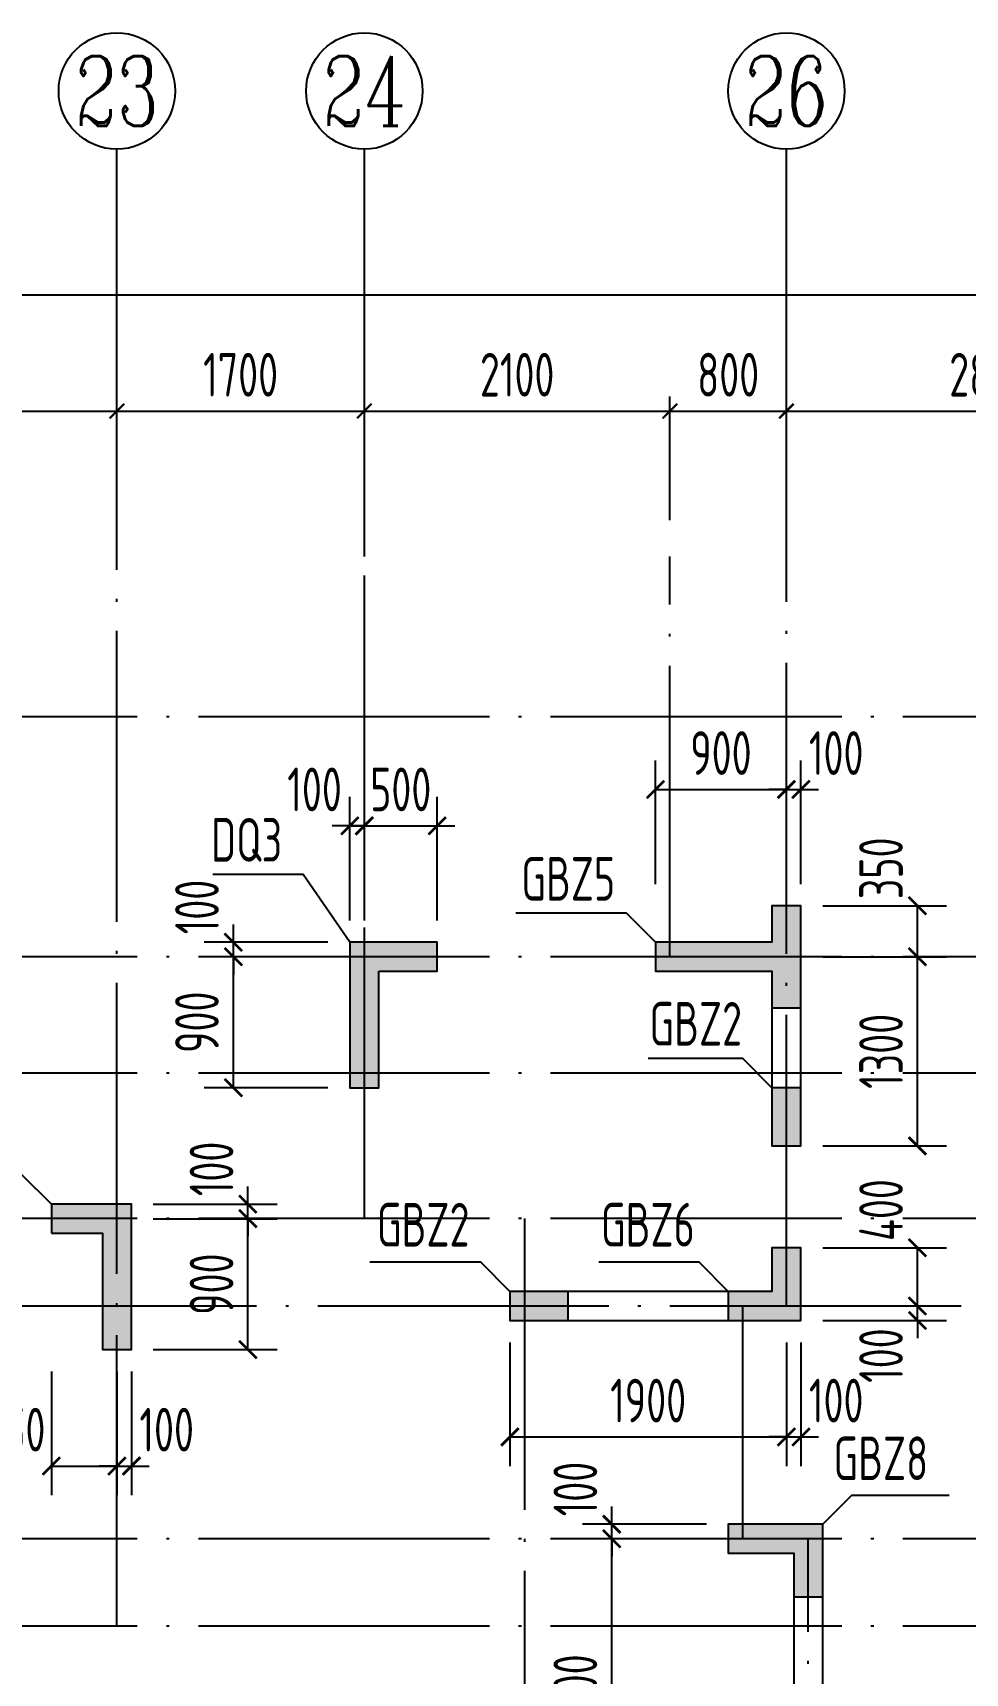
# Model space of a CAD drawing. Extents: x -655480 to 203344, y -294099 to 287156.
# Drawn here: x -272954 to -266548, y 69567 to 80841 of the extents above; entities that cross this region are included whole.
import ezdxf
from ezdxf.enums import TextEntityAlignment as Align

# ---------------------------------------------------------------- set-up
doc = ezdxf.new("R2010")
doc.units = 0
doc.header["$LTSCALE"] = 1000
doc.linetypes.add('DOTE', pattern=[2.42, 2, -0.2, 0.02, -0.2])
doc.layers.get('0').update_dxf_attribs({"linetype": 'CONTINUOUS'})
doc.layers.get('DEFPOINTS').update_dxf_attribs({"linetype": 'CONTINUOUS'})
for name, color, linetype in [('A-AXIS', 1, 'CONTINUOUS'), ('A-DOTE', 10, 'DOTE'), ('AXIS_NUM', 7, 'CONTINUOUS'), ('S-Q墙实线', 6, 'CONTINUOUS'), ('S-Q墙标注', 3, 'CONTINUOUS'), ('S-X详图填充', 252, 'CONTINUOUS'), ('S-X详图实线', 4, 'CONTINUOUS'), ('S-Y一般标注', 3, 'CONTINUOUS'), ('S-Z柱编号', 6, 'CONTINUOUS')]:
    doc.layers.add(name, color=color, linetype=linetype)
doc.styles.add('TSSD_Axis', font='complex.shx', dxfattribs={"width": 0.7, "bigfont": 'hztxt.shx'})
doc.styles.add('TSSD_DIMENSION', font='Tssdeng.shx', dxfattribs={"width": 0.7, "bigfont": 'tssdchn.shx'})
doc.styles.add('TSSD_REIN', font='tssdeng.shx', dxfattribs={"width": 0.7, "height": 300, "bigfont": 'tssdchn.shx'})
doc.styles.add('结构文字', font='zstxt.shx', dxfattribs={"width": 0.7, "bigfont": 'zshz.shx'})
doc.dimstyles.new('STRUCK', dxfattribs={"dimtxt": 400, "dimasz": 121, "dimexe": 200, "dimexo": 150, "dimgap": 115, "dimtad": 1, "dimdec": 0, "dimdsep": 46, "dimtxsty": '结构文字', "dimblk": 'ARCHTICK', "dimcen": 400, "dimclrd": 3, "dimclre": 3, "dimclrt": 7, "dimadec": 0, "dimazin": 0, "dimtfac": 1, "dimtdec": 0, "dimtix": 1, "dimtmove": 2, "dimatfit": 3, "dimldrblk": '_DIMX', "dimfxl": 1, "dimtolj": 1, "dimtzin": 0, "dimarcsym": 0})
doc.dimstyles.new('TSSD_100_100', dxfattribs={"dimtxt": 300, "dimasz": 100, "dimexe": 100, "dimexo": 250, "dimgap": 100, "dimtad": 1, "dimdec": 0, "dimzin": 0, "dimdsep": 46, "dimtxsty": 'TSSD_DIMENSION', "dimblk": 'ARCHTICK', "dimcen": 0, "dimdle": 100, "dimclrt": 7, "dimadec": 0, "dimazin": 0, "dimtfac": 1, "dimtdec": 0, "dimtix": 1, "dimtmove": 2, "dimatfit": 3, "dimldrblk": 'ARCHTICK', "dimfxl": 1, "dimtolj": 1, "dimtzin": 0, "dimarcsym": 0})

# ---------------------------------------------------------------- blocks, each defined once
blk = doc.blocks.new('ts_axno')
at = {"color": 0, "linetype": 'ByBlock', "lineweight": -2}
blk.add_circle((0, 0), 0.5, dxfattribs=at)
at = {"color": 0, "linetype": 'ByBlock', "lineweight": -2, "style": 'TSSD_Axis', "width": 0.7}
blk.add_attdef('A', text='', height=0.6, dxfattribs=at).set_placement((0, 0), align=Align.MIDDLE_CENTER)
blk = doc.blocks.new('_ArchTick')
at = {"color": 0, "linetype": 'ByBlock', "const_width": 0.15}
blk.add_lwpolyline([(-0.5, -0.5), (0.5, 0.5)], dxfattribs=at)
blk = doc.blocks.new('*D163')
at = {"layer": 'DEFPOINTS', "color": 0, "transparency": 16777216}
for p in [(36100, 19250), (34300, 18250), (36100, 18250)]:
    blk.add_point(p, dxfattribs=at)
at = {"layer": 'S-Y一般标注', "color": 0, "lineweight": -2, "transparency": 16777216}
for p, q in [((34300, 18500), (34300, 19350)), ((36100, 18500), (36100, 19350)), ((34200, 19250), (36200, 19250))]:
    blk.add_line(p, q, dxfattribs=at)
at = {"layer": 'S-Y一般标注', "color": 0, "lineweight": -2, "transparency": 16777216, "xscale": 100, "yscale": 100, "zscale": 100, "rotation": 180}
blk.add_blockref('_ArchTick', (34300, 19250), dxfattribs=at)
at = {"layer": 'S-Y一般标注', "color": 0, "lineweight": -2, "transparency": 16777216, "xscale": 100, "yscale": 100, "zscale": 100}
blk.add_blockref('_ArchTick', (36100, 19250), dxfattribs=at)
at = {"layer": 'S-Y一般标注', "color": 7, "transparency": 16777216, "insert": (35200, 19500), "char_height": 300, "attachment_point": 5, "style": 'TSSD_DIMENSION'}
blk.add_mtext('\\A1;1800', dxfattribs=at)
blk = doc.blocks.new('*D164')
at = {"layer": 'DEFPOINTS', "color": 0, "transparency": 16777216}
for p in [(37800, 19250), (36100, 18250), (37800, 18250)]:
    blk.add_point(p, dxfattribs=at)
at = {"layer": 'S-Y一般标注', "color": 0, "lineweight": -2, "transparency": 16777216}
for p, q in [((36100, 18500), (36100, 19350)), ((37800, 18500), (37800, 19350)), ((36000, 19250), (37900, 19250))]:
    blk.add_line(p, q, dxfattribs=at)
at = {"layer": 'S-Y一般标注', "color": 0, "lineweight": -2, "transparency": 16777216, "xscale": 100, "yscale": 100, "zscale": 100, "rotation": 180}
blk.add_blockref('_ArchTick', (36100, 19250), dxfattribs=at)
at = {"layer": 'S-Y一般标注', "color": 0, "lineweight": -2, "transparency": 16777216, "xscale": 100, "yscale": 100, "zscale": 100}
blk.add_blockref('_ArchTick', (37800, 19250), dxfattribs=at)
at = {"layer": 'S-Y一般标注', "color": 7, "transparency": 16777216, "insert": (36950, 19500), "char_height": 300, "attachment_point": 5, "style": 'TSSD_DIMENSION'}
blk.add_mtext('\\A1;1700', dxfattribs=at)
blk = doc.blocks.new('*D165')
at = {"layer": 'DEFPOINTS', "color": 0, "transparency": 16777216}
for p in [(40700, 19250), (39900, 18250), (40700, 18250)]:
    blk.add_point(p, dxfattribs=at)
at = {"layer": 'S-Y一般标注', "color": 0, "lineweight": -2, "transparency": 16777216}
for p, q in [((39900, 18500), (39900, 19350)), ((40700, 18500), (40700, 19350)), ((39800, 19250), (40800, 19250))]:
    blk.add_line(p, q, dxfattribs=at)
at = {"layer": 'S-Y一般标注', "color": 0, "lineweight": -2, "transparency": 16777216, "xscale": 100, "yscale": 100, "zscale": 100, "rotation": 180}
blk.add_blockref('_ArchTick', (39900, 19250), dxfattribs=at)
at = {"layer": 'S-Y一般标注', "color": 0, "lineweight": -2, "transparency": 16777216, "xscale": 100, "yscale": 100, "zscale": 100}
blk.add_blockref('_ArchTick', (40700, 19250), dxfattribs=at)
at = {"layer": 'S-Y一般标注', "color": 7, "transparency": 16777216, "insert": (40300, 19500), "char_height": 300, "attachment_point": 5, "style": 'TSSD_DIMENSION'}
blk.add_mtext('\\A1;800', dxfattribs=at)
blk = doc.blocks.new('*D166')
at = {"layer": 'DEFPOINTS', "color": 0, "transparency": 16777216}
for p in [(43500, 19250), (40700, 18250), (43500, 18250)]:
    blk.add_point(p, dxfattribs=at)
at = {"layer": 'S-Y一般标注', "color": 0, "lineweight": -2, "transparency": 16777216}
for p, q in [((40700, 18500), (40700, 19350)), ((43500, 18500), (43500, 19350)), ((40600, 19250), (43600, 19250))]:
    blk.add_line(p, q, dxfattribs=at)
at = {"layer": 'S-Y一般标注', "color": 0, "lineweight": -2, "transparency": 16777216, "xscale": 100, "yscale": 100, "zscale": 100, "rotation": 180}
blk.add_blockref('_ArchTick', (40700, 19250), dxfattribs=at)
at = {"layer": 'S-Y一般标注', "color": 0, "lineweight": -2, "transparency": 16777216, "xscale": 100, "yscale": 100, "zscale": 100}
blk.add_blockref('_ArchTick', (43500, 19250), dxfattribs=at)
at = {"layer": 'S-Y一般标注', "color": 7, "transparency": 16777216, "insert": (42100, 19500), "char_height": 300, "attachment_point": 5, "style": 'TSSD_DIMENSION'}
blk.add_mtext('\\A1;2800', dxfattribs=at)
blk = doc.blocks.new('*D172')
at = {"layer": 'DEFPOINTS', "color": 0, "transparency": 16777216}
for p in [(54600, 20050), (4600, 18250), (54600, 18250)]:
    blk.add_point(p, dxfattribs=at)
at = {"layer": 'S-Y一般标注', "color": 0, "lineweight": -2, "transparency": 16777216}
for p, q in [((4600, 18500), (4600, 20150)), ((54600, 18500), (54600, 20150)), ((4500, 20050), (54700, 20050))]:
    blk.add_line(p, q, dxfattribs=at)
at = {"layer": 'S-Y一般标注', "color": 0, "lineweight": -2, "transparency": 16777216, "xscale": 100, "yscale": 100, "zscale": 100, "rotation": 180}
blk.add_blockref('_ArchTick', (4600, 20050), dxfattribs=at)
at = {"layer": 'S-Y一般标注', "color": 0, "lineweight": -2, "transparency": 16777216, "xscale": 100, "yscale": 100, "zscale": 100}
blk.add_blockref('_ArchTick', (54600, 20050), dxfattribs=at)
at = {"layer": 'S-Y一般标注', "color": 7, "transparency": 16777216, "insert": (29600, 20300), "char_height": 300, "attachment_point": 5, "style": 'TSSD_DIMENSION'}
blk.add_mtext('\\A1;50000', dxfattribs=at)
blk = doc.blocks.new('*D185')
at = {"layer": 'DEFPOINTS', "color": 0, "transparency": 16777216}
for p in [(39900, 19250), (37800, 18250), (39900, 18250)]:
    blk.add_point(p, dxfattribs=at)
at = {"layer": 'S-Y一般标注', "color": 0, "lineweight": -2, "transparency": 16777216}
for p, q in [((37800, 18500), (37800, 19350)), ((39900, 18500), (39900, 19350)), ((37700, 19250), (40000, 19250))]:
    blk.add_line(p, q, dxfattribs=at)
at = {"layer": 'S-Y一般标注', "color": 0, "lineweight": -2, "transparency": 16777216, "xscale": 100, "yscale": 100, "zscale": 100, "rotation": 180}
blk.add_blockref('_ArchTick', (37800, 19250), dxfattribs=at)
at = {"layer": 'S-Y一般标注', "color": 0, "lineweight": -2, "transparency": 16777216, "xscale": 100, "yscale": 100, "zscale": 100}
blk.add_blockref('_ArchTick', (39900, 19250), dxfattribs=at)
at = {"layer": 'S-Y一般标注', "color": 7, "transparency": 16777216, "insert": (38850, 19500), "char_height": 300, "attachment_point": 5, "style": 'TSSD_DIMENSION'}
blk.add_mtext('\\A1;2100', dxfattribs=at)
blk = doc.blocks.new('*D1829')
at = {"layer": 'DEFPOINTS', "color": 0, "transparency": 16777216}
for p in [(-272276, 72691), (-271476, 72691), (-272276, 71791)]:
    blk.add_point(p, dxfattribs=at)
at = {"layer": 'S-Q墙标注', "color": 3, "lineweight": -2, "transparency": 16777216}
for p, q in [((-272126, 72691), (-271276, 72691)), ((-271476, 71791), (-271476, 72691)), ((-272126, 71791), (-271276, 71791))]:
    blk.add_line(p, q, dxfattribs=at)
at = {"layer": 'S-Q墙标注', "color": 3, "lineweight": -2, "transparency": 16777216, "xscale": 121, "yscale": 121, "zscale": 121}
for p, rotation in [((-271476, 72691), 90), ((-271476, 71791), 270)]:
    blk.add_blockref('_ArchTick', p, dxfattribs=dict(at, rotation=rotation))
at = {"layer": 'S-Q墙标注', "color": 7, "transparency": 16777216, "insert": (-271726, 72241), "char_height": 300, "attachment_point": 5, "rotation": 90, "style": 'TSSD_REIN'}
blk.add_mtext('\\A1;900', dxfattribs=at)
blk = doc.blocks.new('_DIMX')
blk.add_line((-150, 0), (150, 0))
at = {"const_width": 50}
blk.add_lwpolyline([(-70, -70), (70, 70)], dxfattribs=at)
blk = doc.blocks.new('*D1830')
at = {"layer": 'DEFPOINTS', "color": 0, "transparency": 16777216}
for p in [(-272276, 72791), (-271476, 72791), (-272276, 72691)]:
    blk.add_point(p, dxfattribs=at)
at = {"layer": 'S-Q墙标注', "color": 3, "lineweight": -2, "transparency": 16777216}
for p, q in [((-271476, 72791), (-271476, 72912)), ((-272126, 72791), (-271276, 72791)), ((-271476, 72691), (-271476, 72791)), ((-272126, 72691), (-271276, 72691)), ((-271476, 72691), (-271476, 72570))]:
    blk.add_line(p, q, dxfattribs=at)
at = {"layer": 'S-Q墙标注', "color": 3, "lineweight": -2, "transparency": 16777216, "xscale": 121, "yscale": 121, "zscale": 121}
for p, rotation in [((-271476, 72791), 270), ((-271476, 72691), 90)]:
    blk.add_blockref('_ArchTick', p, dxfattribs=dict(at, rotation=rotation))
at = {"layer": 'S-Q墙标注', "color": 7, "transparency": 16777216, "insert": (-271726, 73033), "char_height": 300, "attachment_point": 5, "rotation": 90, "style": 'TSSD_REIN'}
blk.add_mtext('\\A1;100', dxfattribs=at)
blk = doc.blocks.new('*D1831')
at = {"layer": 'DEFPOINTS', "color": 0, "transparency": 16777216}
for p in [(-272826, 71791), (-272376, 71791), (-272376, 70991)]:
    blk.add_point(p, dxfattribs=at)
at = {"layer": 'S-Q墙标注', "color": 3, "lineweight": -2, "transparency": 16777216}
for p, q in [((-272826, 71641), (-272826, 70791)), ((-272376, 71641), (-272376, 70791)), ((-272826, 70991), (-272376, 70991))]:
    blk.add_line(p, q, dxfattribs=at)
at = {"layer": 'S-Q墙标注', "color": 3, "lineweight": -2, "transparency": 16777216, "xscale": 121, "yscale": 121, "zscale": 121, "rotation": 180}
blk.add_blockref('_ArchTick', (-272826, 70991), dxfattribs=at)
at = {"layer": 'S-Q墙标注', "color": 3, "lineweight": -2, "transparency": 16777216, "xscale": 121, "yscale": 121, "zscale": 121}
blk.add_blockref('_ArchTick', (-272376, 70991), dxfattribs=at)
at = {"layer": 'S-Q墙标注', "color": 7, "transparency": 16777216, "insert": (-273084, 71241), "char_height": 300, "attachment_point": 5, "style": 'TSSD_REIN'}
blk.add_mtext('\\A1;450', dxfattribs=at)
blk = doc.blocks.new('*D1832')
at = {"layer": 'DEFPOINTS', "color": 0, "transparency": 16777216}
for p in [(-272376, 71791), (-272276, 71791), (-272276, 70991)]:
    blk.add_point(p, dxfattribs=at)
at = {"layer": 'S-Q墙标注', "color": 3, "lineweight": -2, "transparency": 16777216}
for p, q in [((-272376, 71641), (-272376, 70791)), ((-272276, 71641), (-272276, 70791)), ((-272376, 70991), (-272497, 70991)), ((-272376, 70991), (-272276, 70991)), ((-272276, 70991), (-272155, 70991))]:
    blk.add_line(p, q, dxfattribs=at)
at = {"layer": 'S-Q墙标注', "color": 3, "lineweight": -2, "transparency": 16777216, "xscale": 121, "yscale": 121, "zscale": 121}
blk.add_blockref('_ArchTick', (-272376, 70991), dxfattribs=at)
at = {"layer": 'S-Q墙标注', "color": 3, "lineweight": -2, "transparency": 16777216, "xscale": 121, "yscale": 121, "zscale": 121, "rotation": 180}
blk.add_blockref('_ArchTick', (-272276, 70991), dxfattribs=at)
at = {"layer": 'S-Q墙标注', "color": 7, "transparency": 16777216, "insert": (-272034, 71241), "char_height": 300, "attachment_point": 5, "style": 'TSSD_REIN'}
blk.add_mtext('\\A1;100', dxfattribs=at)
blk = doc.blocks.new('*D1833')
at = {"layer": 'DEFPOINTS', "color": 0, "transparency": 16777216}
for p in [(-267676, 72091), (-266876, 72091), (-267676, 71991)]:
    blk.add_point(p, dxfattribs=at)
at = {"layer": 'S-Q墙标注', "color": 3, "lineweight": -2, "transparency": 16777216}
for p, q in [((-266876, 72091), (-266876, 72212)), ((-267526, 72091), (-266676, 72091)), ((-266876, 71991), (-266876, 72091)), ((-267526, 71991), (-266676, 71991)), ((-266876, 71991), (-266876, 71870))]:
    blk.add_line(p, q, dxfattribs=at)
at = {"layer": 'S-Q墙标注', "color": 3, "lineweight": -2, "transparency": 16777216, "xscale": 121, "yscale": 121, "zscale": 121}
for p, rotation in [((-266876, 72091), 270), ((-266876, 71991), 90)]:
    blk.add_blockref('_ArchTick', p, dxfattribs=dict(at, rotation=rotation))
at = {"layer": 'S-Q墙标注', "color": 7, "transparency": 16777216, "insert": (-267126, 71750), "char_height": 300, "attachment_point": 5, "rotation": 90, "style": 'TSSD_REIN'}
blk.add_mtext('\\A1;100', dxfattribs=at)
blk = doc.blocks.new('*D1834')
at = {"layer": 'DEFPOINTS', "color": 0, "transparency": 16777216}
for p in [(-267676, 72491), (-266876, 72491), (-267676, 72091)]:
    blk.add_point(p, dxfattribs=at)
at = {"layer": 'S-Q墙标注', "color": 3, "lineweight": -2, "transparency": 16777216}
for p, q in [((-267526, 72491), (-266676, 72491)), ((-266876, 72091), (-266876, 72491)), ((-267526, 72091), (-266676, 72091))]:
    blk.add_line(p, q, dxfattribs=at)
at = {"layer": 'S-Q墙标注', "color": 3, "lineweight": -2, "transparency": 16777216, "xscale": 121, "yscale": 121, "zscale": 121}
for p, rotation in [((-266876, 72491), 90), ((-266876, 72091), 270)]:
    blk.add_blockref('_ArchTick', p, dxfattribs=dict(at, rotation=rotation))
at = {"layer": 'S-Q墙标注', "color": 7, "transparency": 16777216, "insert": (-267126, 72750), "char_height": 300, "attachment_point": 5, "rotation": 90, "style": 'TSSD_REIN'}
blk.add_mtext('\\A1;400', dxfattribs=at)
blk = doc.blocks.new('*D1835')
at = {"layer": 'DEFPOINTS', "color": 0, "transparency": 16777216}
for p in [(-269676, 71991), (-267776, 71991), (-267776, 71191)]:
    blk.add_point(p, dxfattribs=at)
at = {"layer": 'S-Q墙标注', "color": 3, "lineweight": -2, "transparency": 16777216}
for p, q in [((-269676, 71841), (-269676, 70991)), ((-267776, 71841), (-267776, 70991)), ((-269676, 71191), (-267776, 71191))]:
    blk.add_line(p, q, dxfattribs=at)
at = {"layer": 'S-Q墙标注', "color": 3, "lineweight": -2, "transparency": 16777216, "xscale": 121, "yscale": 121, "zscale": 121, "rotation": 180}
blk.add_blockref('_ArchTick', (-269676, 71191), dxfattribs=at)
at = {"layer": 'S-Q墙标注', "color": 3, "lineweight": -2, "transparency": 16777216, "xscale": 121, "yscale": 121, "zscale": 121}
blk.add_blockref('_ArchTick', (-267776, 71191), dxfattribs=at)
at = {"layer": 'S-Q墙标注', "color": 7, "transparency": 16777216, "insert": (-268726, 71441), "char_height": 300, "attachment_point": 5, "style": 'TSSD_REIN'}
blk.add_mtext('\\A1;1900', dxfattribs=at)
blk = doc.blocks.new('*D1836')
at = {"layer": 'DEFPOINTS', "color": 0, "transparency": 16777216}
for p in [(-267776, 71991), (-267676, 71991), (-267676, 71191)]:
    blk.add_point(p, dxfattribs=at)
at = {"layer": 'S-Q墙标注', "color": 3, "lineweight": -2, "transparency": 16777216}
for p, q in [((-267776, 71841), (-267776, 70991)), ((-267676, 71841), (-267676, 70991)), ((-267776, 71191), (-267897, 71191)), ((-267776, 71191), (-267676, 71191)), ((-267676, 71191), (-267555, 71191))]:
    blk.add_line(p, q, dxfattribs=at)
at = {"layer": 'S-Q墙标注', "color": 3, "lineweight": -2, "transparency": 16777216, "xscale": 121, "yscale": 121, "zscale": 121}
blk.add_blockref('_ArchTick', (-267776, 71191), dxfattribs=at)
at = {"layer": 'S-Q墙标注', "color": 3, "lineweight": -2, "transparency": 16777216, "xscale": 121, "yscale": 121, "zscale": 121, "rotation": 180}
blk.add_blockref('_ArchTick', (-267676, 71191), dxfattribs=at)
at = {"layer": 'S-Q墙标注', "color": 7, "transparency": 16777216, "insert": (-267434, 71441), "char_height": 300, "attachment_point": 5, "style": 'TSSD_REIN'}
blk.add_mtext('\\A1;100', dxfattribs=at)
blk = doc.blocks.new('*D1837')
at = {"layer": 'DEFPOINTS', "color": 0, "transparency": 16777216}
for p in [(-271576, 74491), (-270776, 74491), (-270776, 73591)]:
    blk.add_point(p, dxfattribs=at)
at = {"layer": 'S-Q墙标注', "color": 3, "lineweight": -2, "transparency": 16777216}
for p, q in [((-270926, 74491), (-271776, 74491)), ((-271576, 73591), (-271576, 74491)), ((-270926, 73591), (-271776, 73591))]:
    blk.add_line(p, q, dxfattribs=at)
at = {"layer": 'S-Q墙标注', "color": 3, "lineweight": -2, "transparency": 16777216, "xscale": 121, "yscale": 121, "zscale": 121}
for p, rotation in [((-271576, 74491), 90), ((-271576, 73591), 270)]:
    blk.add_blockref('_ArchTick', p, dxfattribs=dict(at, rotation=rotation))
at = {"layer": 'S-Q墙标注', "color": 7, "transparency": 16777216, "insert": (-271826, 74041), "char_height": 300, "attachment_point": 5, "rotation": 90, "style": 'TSSD_REIN'}
blk.add_mtext('\\A1;900', dxfattribs=at)
blk = doc.blocks.new('*D1838')
at = {"layer": 'DEFPOINTS', "color": 0, "transparency": 16777216}
for p in [(-271576, 74591), (-270776, 74591), (-270776, 74491)]:
    blk.add_point(p, dxfattribs=at)
at = {"layer": 'S-Q墙标注', "color": 3, "lineweight": -2, "transparency": 16777216}
for p, q in [((-271576, 74591), (-271576, 74712)), ((-270926, 74591), (-271776, 74591)), ((-271576, 74491), (-271576, 74591)), ((-270926, 74491), (-271776, 74491)), ((-271576, 74491), (-271576, 74370))]:
    blk.add_line(p, q, dxfattribs=at)
at = {"layer": 'S-Q墙标注', "color": 3, "lineweight": -2, "transparency": 16777216, "xscale": 121, "yscale": 121, "zscale": 121}
for p, rotation in [((-271576, 74591), 270), ((-271576, 74491), 90)]:
    blk.add_blockref('_ArchTick', p, dxfattribs=dict(at, rotation=rotation))
at = {"layer": 'S-Q墙标注', "color": 7, "transparency": 16777216, "insert": (-271826, 74833), "char_height": 300, "attachment_point": 5, "rotation": 90, "style": 'TSSD_REIN'}
blk.add_mtext('\\A1;100', dxfattribs=at)
blk = doc.blocks.new('*D1839')
at = {"layer": 'DEFPOINTS', "color": 0, "transparency": 16777216}
for p in [(-270676, 75391), (-270776, 74591), (-270676, 74591)]:
    blk.add_point(p, dxfattribs=at)
at = {"layer": 'S-Q墙标注', "color": 3, "lineweight": -2, "transparency": 16777216}
for p, q in [((-270776, 74741), (-270776, 75591)), ((-270676, 74741), (-270676, 75591)), ((-270776, 75391), (-270897, 75391)), ((-270776, 75391), (-270676, 75391)), ((-270676, 75391), (-270555, 75391))]:
    blk.add_line(p, q, dxfattribs=at)
at = {"layer": 'S-Q墙标注', "color": 3, "lineweight": -2, "transparency": 16777216, "xscale": 121, "yscale": 121, "zscale": 121}
blk.add_blockref('_ArchTick', (-270776, 75391), dxfattribs=at)
at = {"layer": 'S-Q墙标注', "color": 3, "lineweight": -2, "transparency": 16777216, "xscale": 121, "yscale": 121, "zscale": 121, "rotation": 180}
blk.add_blockref('_ArchTick', (-270676, 75391), dxfattribs=at)
at = {"layer": 'S-Q墙标注', "color": 7, "transparency": 16777216, "insert": (-271018, 75641), "char_height": 300, "attachment_point": 5, "style": 'TSSD_REIN'}
blk.add_mtext('\\A1;100', dxfattribs=at)
blk = doc.blocks.new('*D1840')
at = {"layer": 'DEFPOINTS', "color": 0, "transparency": 16777216}
for p in [(-270176, 75391), (-270676, 74591), (-270176, 74591)]:
    blk.add_point(p, dxfattribs=at)
at = {"layer": 'S-Q墙标注', "color": 3, "lineweight": -2, "transparency": 16777216}
for p, q in [((-270676, 74741), (-270676, 75591)), ((-270176, 74741), (-270176, 75591)), ((-270676, 75391), (-270797, 75391)), ((-270676, 75391), (-270176, 75391)), ((-270176, 75391), (-270055, 75391))]:
    blk.add_line(p, q, dxfattribs=at)
at = {"layer": 'S-Q墙标注', "color": 3, "lineweight": -2, "transparency": 16777216, "xscale": 121, "yscale": 121, "zscale": 121}
blk.add_blockref('_ArchTick', (-270676, 75391), dxfattribs=at)
at = {"layer": 'S-Q墙标注', "color": 3, "lineweight": -2, "transparency": 16777216, "xscale": 121, "yscale": 121, "zscale": 121, "rotation": 180}
blk.add_blockref('_ArchTick', (-270176, 75391), dxfattribs=at)
at = {"layer": 'S-Q墙标注', "color": 7, "transparency": 16777216, "insert": (-270426, 75641), "char_height": 300, "attachment_point": 5, "style": 'TSSD_REIN'}
blk.add_mtext('\\A1;500', dxfattribs=at)
blk = doc.blocks.new('*D1842')
at = {"layer": 'DEFPOINTS', "color": 0, "transparency": 16777216}
for p in [(-268976, 70491), (-268176, 70491), (-268176, 68391)]:
    blk.add_point(p, dxfattribs=at)
at = {"layer": 'S-Q墙标注', "color": 3, "lineweight": -2, "transparency": 16777216}
for p, q in [((-268326, 70491), (-269176, 70491)), ((-268976, 68391), (-268976, 70491)), ((-268326, 68391), (-269176, 68391))]:
    blk.add_line(p, q, dxfattribs=at)
at = {"layer": 'S-Q墙标注', "color": 3, "lineweight": -2, "transparency": 16777216, "xscale": 121, "yscale": 121, "zscale": 121}
for p, rotation in [((-268976, 70491), 90), ((-268976, 68391), 270)]:
    blk.add_blockref('_ArchTick', p, dxfattribs=dict(at, rotation=rotation))
at = {"layer": 'S-Q墙标注', "color": 7, "transparency": 16777216, "insert": (-269226, 69441), "char_height": 300, "attachment_point": 5, "rotation": 90, "style": 'TSSD_REIN'}
blk.add_mtext('\\A1;2100', dxfattribs=at)
blk = doc.blocks.new('*D1843')
at = {"layer": 'DEFPOINTS', "color": 0, "transparency": 16777216}
for p in [(-268976, 70591), (-268176, 70591), (-268176, 70491)]:
    blk.add_point(p, dxfattribs=at)
at = {"layer": 'S-Q墙标注', "color": 3, "lineweight": -2, "transparency": 16777216}
for p, q in [((-268976, 70591), (-268976, 70712)), ((-268326, 70591), (-269176, 70591)), ((-268976, 70491), (-268976, 70591)), ((-268326, 70491), (-269176, 70491)), ((-268976, 70491), (-268976, 70370))]:
    blk.add_line(p, q, dxfattribs=at)
at = {"layer": 'S-Q墙标注', "color": 3, "lineweight": -2, "transparency": 16777216, "xscale": 121, "yscale": 121, "zscale": 121}
for p, rotation in [((-268976, 70591), 270), ((-268976, 70491), 90)]:
    blk.add_blockref('_ArchTick', p, dxfattribs=dict(at, rotation=rotation))
at = {"layer": 'S-Q墙标注', "color": 7, "transparency": 16777216, "insert": (-269226, 70833), "char_height": 300, "attachment_point": 5, "rotation": 90, "style": 'TSSD_REIN'}
blk.add_mtext('\\A1;100', dxfattribs=at)
blk = doc.blocks.new('*D2418')
at = {"layer": 'DEFPOINTS', "color": 0, "transparency": 16777216}
for p in [(-267676, 74491), (-266876, 74491), (-267676, 73191)]:
    blk.add_point(p, dxfattribs=at)
at = {"layer": 'S-Q墙标注', "color": 3, "lineweight": -2, "transparency": 16777216}
for p, q in [((-267526, 74491), (-266676, 74491)), ((-266876, 73191), (-266876, 74491)), ((-267526, 73191), (-266676, 73191))]:
    blk.add_line(p, q, dxfattribs=at)
at = {"layer": 'S-Q墙标注', "color": 3, "lineweight": -2, "transparency": 16777216, "xscale": 121, "yscale": 121, "zscale": 121}
for p, rotation in [((-266876, 74491), 90), ((-266876, 73191), 270)]:
    blk.add_blockref('_ArchTick', p, dxfattribs=dict(at, rotation=rotation))
at = {"layer": 'S-Q墙标注', "color": 7, "transparency": 16777216, "insert": (-267126, 73841), "char_height": 300, "attachment_point": 5, "rotation": 90, "style": 'TSSD_REIN'}
blk.add_mtext('\\A1;1300', dxfattribs=at)
blk = doc.blocks.new('*D2419')
at = {"layer": 'DEFPOINTS', "color": 0, "transparency": 16777216}
for p in [(-267676, 74841), (-266876, 74841), (-267676, 74491)]:
    blk.add_point(p, dxfattribs=at)
at = {"layer": 'S-Q墙标注', "color": 3, "lineweight": -2, "transparency": 16777216}
for p, q in [((-267526, 74841), (-266676, 74841)), ((-266876, 74491), (-266876, 74841)), ((-267526, 74491), (-266676, 74491))]:
    blk.add_line(p, q, dxfattribs=at)
at = {"layer": 'S-Q墙标注', "color": 3, "lineweight": -2, "transparency": 16777216, "xscale": 121, "yscale": 121, "zscale": 121}
for p, rotation in [((-266876, 74841), 90), ((-266876, 74491), 270)]:
    blk.add_blockref('_ArchTick', p, dxfattribs=dict(at, rotation=rotation))
at = {"layer": 'S-Q墙标注', "color": 7, "transparency": 16777216, "insert": (-267126, 75099), "char_height": 300, "attachment_point": 5, "rotation": 90, "style": 'TSSD_REIN'}
blk.add_mtext('\\A1;350', dxfattribs=at)
blk = doc.blocks.new('*D2420')
at = {"layer": 'DEFPOINTS', "color": 0, "transparency": 16777216}
for p in [(-267776, 75641), (-268676, 74841), (-267776, 74841)]:
    blk.add_point(p, dxfattribs=at)
at = {"layer": 'S-Q墙标注', "color": 3, "lineweight": -2, "transparency": 16777216}
for p, q in [((-268676, 74991), (-268676, 75841)), ((-267776, 74991), (-267776, 75841)), ((-268676, 75641), (-267776, 75641))]:
    blk.add_line(p, q, dxfattribs=at)
at = {"layer": 'S-Q墙标注', "color": 3, "lineweight": -2, "transparency": 16777216, "xscale": 121, "yscale": 121, "zscale": 121, "rotation": 180}
blk.add_blockref('_ArchTick', (-268676, 75641), dxfattribs=at)
at = {"layer": 'S-Q墙标注', "color": 3, "lineweight": -2, "transparency": 16777216, "xscale": 121, "yscale": 121, "zscale": 121}
blk.add_blockref('_ArchTick', (-267776, 75641), dxfattribs=at)
at = {"layer": 'S-Q墙标注', "color": 7, "transparency": 16777216, "insert": (-268226, 75891), "char_height": 300, "attachment_point": 5, "style": 'TSSD_REIN'}
blk.add_mtext('\\A1;900', dxfattribs=at)
blk = doc.blocks.new('*D2421')
at = {"layer": 'DEFPOINTS', "color": 0, "transparency": 16777216}
for p in [(-267676, 75641), (-267776, 74841), (-267676, 74841)]:
    blk.add_point(p, dxfattribs=at)
at = {"layer": 'S-Q墙标注', "color": 3, "lineweight": -2, "transparency": 16777216}
for p, q in [((-267776, 74991), (-267776, 75841)), ((-267676, 74991), (-267676, 75841)), ((-267776, 75641), (-267897, 75641)), ((-267776, 75641), (-267676, 75641)), ((-267676, 75641), (-267555, 75641))]:
    blk.add_line(p, q, dxfattribs=at)
at = {"layer": 'S-Q墙标注', "color": 3, "lineweight": -2, "transparency": 16777216, "xscale": 121, "yscale": 121, "zscale": 121}
blk.add_blockref('_ArchTick', (-267776, 75641), dxfattribs=at)
at = {"layer": 'S-Q墙标注', "color": 3, "lineweight": -2, "transparency": 16777216, "xscale": 121, "yscale": 121, "zscale": 121, "rotation": 180}
blk.add_blockref('_ArchTick', (-267676, 75641), dxfattribs=at)
at = {"layer": 'S-Q墙标注', "color": 7, "transparency": 16777216, "insert": (-267434, 75891), "char_height": 300, "attachment_point": 5, "style": 'TSSD_REIN'}
blk.add_mtext('\\A1;100', dxfattribs=at)
blk = doc.blocks.new('20210726.16395156')
at = {"layer": 'A-AXIS'}
for p, q in [((36100, 18249.9), (36100, 21049.9)), ((37800, 18249.9), (37800, 21049.9)), ((40700, 18249.9), (40700, 21049.9))]:
    blk.add_line(p, q, dxfattribs=at)
at = {"layer": 'A-DOTE'}
for p, q in [((36100, 10900), (36100, 18249.9)), ((37800, 13700), (37800, 18249.9)), ((39900, 15500), (39900, 18249.9)), ((40700, 13100.3), (40700, 18249.9)), ((55600, 17150), (3600, 17150)), ((55600, 15500), (3600, 15500)), ((55600, 14700), (3600, 14700)), ((55600, 13700), (3600, 13700)), ((38900.2, 13700), (38900, 3600)), ((3600, 13100.3), (55600, 13100.3)), ((40400, 11500), (40400, 13100)), ((55600, 11500), (3600, 11500)), ((40850, 3600.2), (40850, 11500)), ((55600, 10900), (3600, 10900))]:
    blk.add_line(p, q, dxfattribs=at)
at = {"layer": 'A-AXIS'}
ref = blk.add_blockref('ts_axno', (36100, 21449.9), dxfattribs=dict(at, xscale=800, yscale=800, zscale=800))
ref.add_attrib('15', '23', dxfattribs={"layer": 'AXIS_NUM', "height": 480, "style": 'TSSD_Axis', "width": 0.7}).set_placement((36100, 21449.9), align=Align.MIDDLE_CENTER)
ref = blk.add_blockref('ts_axno', (37800, 21449.9), dxfattribs=dict(at, xscale=800, yscale=800, zscale=800))
ref.add_attrib('16', '24', dxfattribs={"layer": 'AXIS_NUM', "height": 480, "style": 'TSSD_Axis', "width": 0.7}).set_placement((37800, 21449.9), align=Align.MIDDLE_CENTER)
ref = blk.add_blockref('ts_axno', (40700, 21449.9), dxfattribs=dict(at, xscale=800, yscale=800, zscale=800))
ref.add_attrib('17', '26', dxfattribs={"layer": 'AXIS_NUM', "height": 480, "style": 'TSSD_Axis', "width": 0.7}).set_placement((40700, 21449.9), align=Align.MIDDLE_CENTER)
at = {"layer": 'S-Y一般标注'}
for base, p1, p2, picture, middle in [((54600, 20049.9), (4600, 18249.9), (54600, 18249.9), '*D172', (29600, 20299.9)), ((36100, 19249.9), (34300, 18249.9), (36100, 18249.9), '*D163', (35200, 19499.9)), ((37800, 19249.9), (36100, 18249.9), (37800, 18249.9), '*D164', (36950, 19499.9)), ((39900, 19249.9), (37800, 18249.9), (39900, 18249.9), '*D185', (38850, 19499.9)), ((40700, 19249.9), (39900, 18249.9), (40700, 18249.9), '*D165', (40300, 19499.9)), ((43500, 19249.9), (40700, 18249.9), (43500, 18249.9), '*D166', (42100, 19499.9))]:
    dim = blk.add_linear_dim(base=base, p1=p1, p2=p2, dimstyle='TSSD_100_100', dxfattribs=at)
    dim.commit()
    dim.dimension.update_dxf_attribs({"geometry": picture, "text_midpoint": middle})

msp = doc.modelspace()

# ---------------------------------------------------------------- hatches: boundary and pattern name
at = {"layer": 'S-X详图填充'}
h = msp.add_hatch(color=256, dxfattribs=at)
h.dxf.hatch_style = 1
h.paths.add_polyline_path([(-267876.02, 74140.74), (-267676.02, 74140.74), (-267676.02, 74841.2), (-267876.02, 74841.2), (-267876.02, 74591.2), (-268676.14, 74591.2), (-268676.14, 74391.2), (-267876.02, 74391.2)])
h = msp.add_hatch(color=256, dxfattribs=at)
h.dxf.hatch_style = 1
h.paths.add_polyline_path([(-270576.02, 74391.2), (-270176.1, 74391.2), (-270176.1, 74591.2), (-270776.02, 74591.2), (-270776.02, 73591.2), (-270576.02, 73591.2)])
h = msp.add_hatch(color=256, dxfattribs=at)
h.dxf.hatch_style = 1
h.paths.add_polyline_path([(-267676.02, 73591.2), (-267876.02, 73591.2), (-267876.02, 73191.2), (-267676.02, 73191.2)])
h = msp.add_hatch(color=256, dxfattribs=at)
h.dxf.hatch_style = 1
h.paths.add_polyline_path([(-272825.93, 72591.2), (-272476.02, 72591.2), (-272476.02, 71791.2), (-272276.02, 71791.2), (-272276.02, 72791.2), (-272825.93, 72791.2)])
h = msp.add_hatch(color=256, dxfattribs=at)
h.dxf.hatch_style = 1
h.paths.add_polyline_path([(-268176.02, 72191.47), (-268176.02, 71991.47), (-267676.02, 71991.47), (-267676.02, 72491.47), (-267876.02, 72491.47), (-267876.02, 72191.47)])
h = msp.add_hatch(color=256, dxfattribs=at)
h.dxf.hatch_style = 1
h.paths.add_polyline_path([(-269276.02, 71991.47), (-269276.02, 72191.47), (-269676.02, 72191.47), (-269676.02, 71991.47)])
h = msp.add_hatch(color=256, dxfattribs=at)
h.dxf.hatch_style = 1
h.paths.add_polyline_path([(-267726.02, 70091.2), (-267526.02, 70091.2), (-267526.02, 70591.2), (-268176.09, 70591.2), (-268176.09, 70391.2), (-267726.02, 70391.2)])

# ---------------------------------------------------------------- linework, layer by layer
at = {"layer": 'S-Q墙实线'}
msp.add_lwpolyline([(-267676.02, 74491.2), (-267676.02, 74841.2), (-267876.02, 74841.2), (-267876.02, 74591.2), (-268676.14, 74591.2), (-268676.14, 74391.2), (-267876.02, 74391.2), (-267876.02, 73191.2), (-267676.02, 73191.2), (-267676.02, 74491.2)], dxfattribs=at)
for points in [[(-270576.02, 74391.2), (-270176.1, 74391.2), (-270176.1, 74591.2), (-270776.02, 74591.2), (-270776.02, 73591.2), (-270576.02, 73591.2)], [(-272825.93, 72591.2), (-272476.02, 72591.2), (-272476.02, 71791.2), (-272276.02, 71791.2), (-272276.02, 72791.2), (-272825.93, 72791.2)], [(-269676.02, 71991.47), (-268076.09, 71991.47), (-267676.02, 71991.47), (-267676.02, 72491.47), (-267876.02, 72491.47), (-267876.02, 72191.47), (-268076.09, 72191.47), (-269676.02, 72191.47)], [(-267726.02, 70391.2), (-267726.02, 68291.2), (-267326.02, 68291.2), (-267326.02, 68491.2), (-267526.02, 68491.2), (-267526.02, 70591.2), (-268176.09, 70591.2), (-268176.09, 70391.2)]]:
    msp.add_lwpolyline(points, close=True, dxfattribs=at)
at = {"layer": 'S-X详图实线'}
for points in [[(-267876.02, 74140.74), (-267676.02, 74140.74), (-267676.02, 74841.2), (-267876.02, 74841.2), (-267876.02, 74591.2), (-268676.14, 74591.2), (-268676.14, 74391.2), (-267876.02, 74391.2), (-267876.02, 74391.2)], [(-270576.02, 74391.2), (-270176.1, 74391.2), (-270176.1, 74591.2), (-270776.02, 74591.2), (-270776.02, 73591.2), (-270576.02, 73591.2), (-270576.02, 74391.2)], [(-267676.02, 73591.2), (-267876.02, 73591.2), (-267876.02, 73191.2), (-267676.02, 73191.2), (-267676.02, 73591.2)], [(-272825.93, 72591.2), (-272476.02, 72591.2), (-272476.02, 71791.2), (-272276.02, 71791.2), (-272276.02, 72791.2), (-272825.93, 72791.2), (-272825.93, 72591.2)], [(-268176.02, 72191.47), (-268176.02, 71991.47), (-267676.02, 71991.47), (-267676.02, 72491.47), (-267876.02, 72491.47), (-267876.02, 72191.47), (-268176.02, 72191.47)], [(-269276.02, 71991.47), (-269276.02, 72191.47), (-269676.02, 72191.47), (-269676.02, 71991.47), (-269276.02, 71991.47)], [(-267726.02, 70091.2), (-267526.02, 70091.2), (-267526.02, 70591.2), (-268176.09, 70591.2), (-268176.09, 70391.2), (-267726.02, 70391.2), (-267726.02, 70091.2)]]:
    msp.add_lwpolyline(points, close=True, dxfattribs=at)
at = {"layer": 'S-Z柱编号', "color": 7}
for points in [[(-270776.02, 74591.2), (-271095.73, 75056.27), (-271716.52, 75056.27)], [(-268675.69, 74591.2), (-268875.69, 74791.2), (-269634.07, 74791.2)], [(-267876.02, 73591.2), (-268076.02, 73791.2), (-268726.56, 73791.2)], [(-272825.93, 72791.2), (-273025.93, 72991.2), (-273631.94, 72991.2)], [(-269676.02, 72191.47), (-269876.02, 72391.47), (-270637.85, 72391.47)], [(-268176.02, 72191.47), (-268376.02, 72391.47), (-269063.8, 72391.47)], [(-267526.02, 70591.2), (-267326.02, 70791.2), (-266657.38, 70791.2)]]:
    msp.add_lwpolyline(points, dxfattribs=at)

# ---------------------------------------------------------------- block references
at = {"layer": 'A-DOTE'}
msp.add_blockref('20210726.16395156', (-308476.02, 58991.15), dxfattribs=at)

# ---------------------------------------------------------------- texts
at = {"layer": 'S-Z柱编号', "color": 7, "style": 'TSSD_REIN', "width": 0.7}
for s, p in [('DQ3', (-271729.15, 75054.82)), ('GBZ5', (-269597.61, 74786.73)), ('GBZ2', (-268717.21, 73790.36)), ('GBZ2', (-270589.86, 72409.71)), ('GBZ6', (-269050.41, 72409.71)), ('GBZ8', (-267452.99, 70804))]:
    msp.add_text(s, height=300, dxfattribs=at).set_placement(p, align=Align.BOTTOM_LEFT)

# ---------------------------------------------------------------- dimensions: what is measured, and where the dimension line sits
at = {"layer": 'S-Q墙标注'}
for base, p1, p2, picture, middle in [((-267776.03, 75641.2), (-268676.14, 74841.2), (-267776.03, 74841.2), '*D2420', (-268226.09, 75891.2)), ((-270176.1, 75391.2), (-270676.02, 74591.2), (-270176.1, 74591.2), '*D1840', (-270426.06, 75641.2)), ((-267776.02, 71191.47), (-269676.02, 71991.47), (-267776.02, 71991.47), '*D1835', (-268726.02, 71441.47))]:
    dim = msp.add_linear_dim(base=base, p1=p1, p2=p2, dimstyle='STRUCK', override={"dimtxt": 300, "dimgap": 100, "dimtxsty": 'TSSD_REIN'}, dxfattribs=at)
    dim.commit()
    dim.dimension.update_dxf_attribs({"geometry": picture, "text_midpoint": middle})
for base, p1, p2, picture, middle in [((-267676.02, 75641.2), (-267776.03, 74841.2), (-267676.02, 74841.2), '*D2421', (-267434.1, 75891.2)), ((-270676.02, 75391.2), (-270776.02, 74591.2), (-270676.02, 74591.2), '*D1839', (-271017.94, 75641.2)), ((-267676.02, 71191.47), (-267776.02, 71991.47), (-267676.02, 71991.47), '*D1836', (-267434.1, 71441.47)), ((-272376.02, 70991.2), (-272825.93, 71791.2), (-272376.02, 71791.2), '*D1831', (-273084.01, 71241.2)), ((-272276.01, 70991.2), (-272376.02, 71791.2), (-272276.01, 71791.2), '*D1832', (-272034.09, 71241.2))]:
    dim = msp.add_linear_dim(base=base, p1=p1, p2=p2, dimstyle='STRUCK', override={"dimtxt": 300, "dimgap": 100, "dimtxsty": 'TSSD_REIN'}, dxfattribs=at)
    dim.commit()
    dim.dimension.update_dxf_attribs({"geometry": picture, "text_midpoint": middle, "dimtype": 160})
for base, p1, p2, picture, middle in [((-266876.02, 74841.2), (-267676.02, 74491.2), (-267676.02, 74841.2), '*D2419', (-267126.02, 75099.28)), ((-271576.02, 74591.2), (-270776.02, 74491.2), (-270776.02, 74591.2), '*D1838', (-271826.02, 74833.12)), ((-271476.01, 72791.2), (-272276.01, 72691.2), (-272276.01, 72791.2), '*D1830', (-271726.01, 73033.12)), ((-266876.02, 72491.47), (-267676.02, 72091.47), (-267676.02, 72491.47), '*D1834', (-267126.02, 72749.55)), ((-266876.02, 72091.47), (-267676.02, 71991.47), (-267676.02, 72091.47), '*D1833', (-267126.02, 71749.55)), ((-268976.09, 70591.2), (-268176.09, 70491.2), (-268176.09, 70591.2), '*D1843', (-269226.09, 70833.12))]:
    dim = msp.add_linear_dim(base=base, p1=p1, p2=p2, angle=90, dimstyle='STRUCK', override={"dimtxt": 300, "dimgap": 100, "dimtxsty": 'TSSD_REIN'}, dxfattribs=at)
    dim.commit()
    dim.dimension.update_dxf_attribs({"geometry": picture, "text_midpoint": middle, "dimtype": 160})
for base, p1, p2, picture, middle in [((-271576.02, 74491.2), (-270776.02, 73591.2), (-270776.02, 74491.2), '*D1837', (-271826.02, 74041.2)), ((-266876.02, 74491.2), (-267676.02, 73191.2), (-267676.02, 74491.2), '*D2418', (-267126.02, 73841.2)), ((-271476.01, 72691.2), (-272276.01, 71791.2), (-272276.01, 72691.2), '*D1829', (-271726.01, 72241.2)), ((-268976.09, 70491.2), (-268176.09, 68391.2), (-268176.09, 70491.2), '*D1842', (-269226.09, 69441.2))]:
    dim = msp.add_linear_dim(base=base, p1=p1, p2=p2, angle=90, dimstyle='STRUCK', override={"dimtxt": 300, "dimgap": 100, "dimtxsty": 'TSSD_REIN'}, dxfattribs=at)
    dim.commit()
    dim.dimension.update_dxf_attribs({"geometry": picture, "text_midpoint": middle})

doc.saveas('drawing.dxf')
